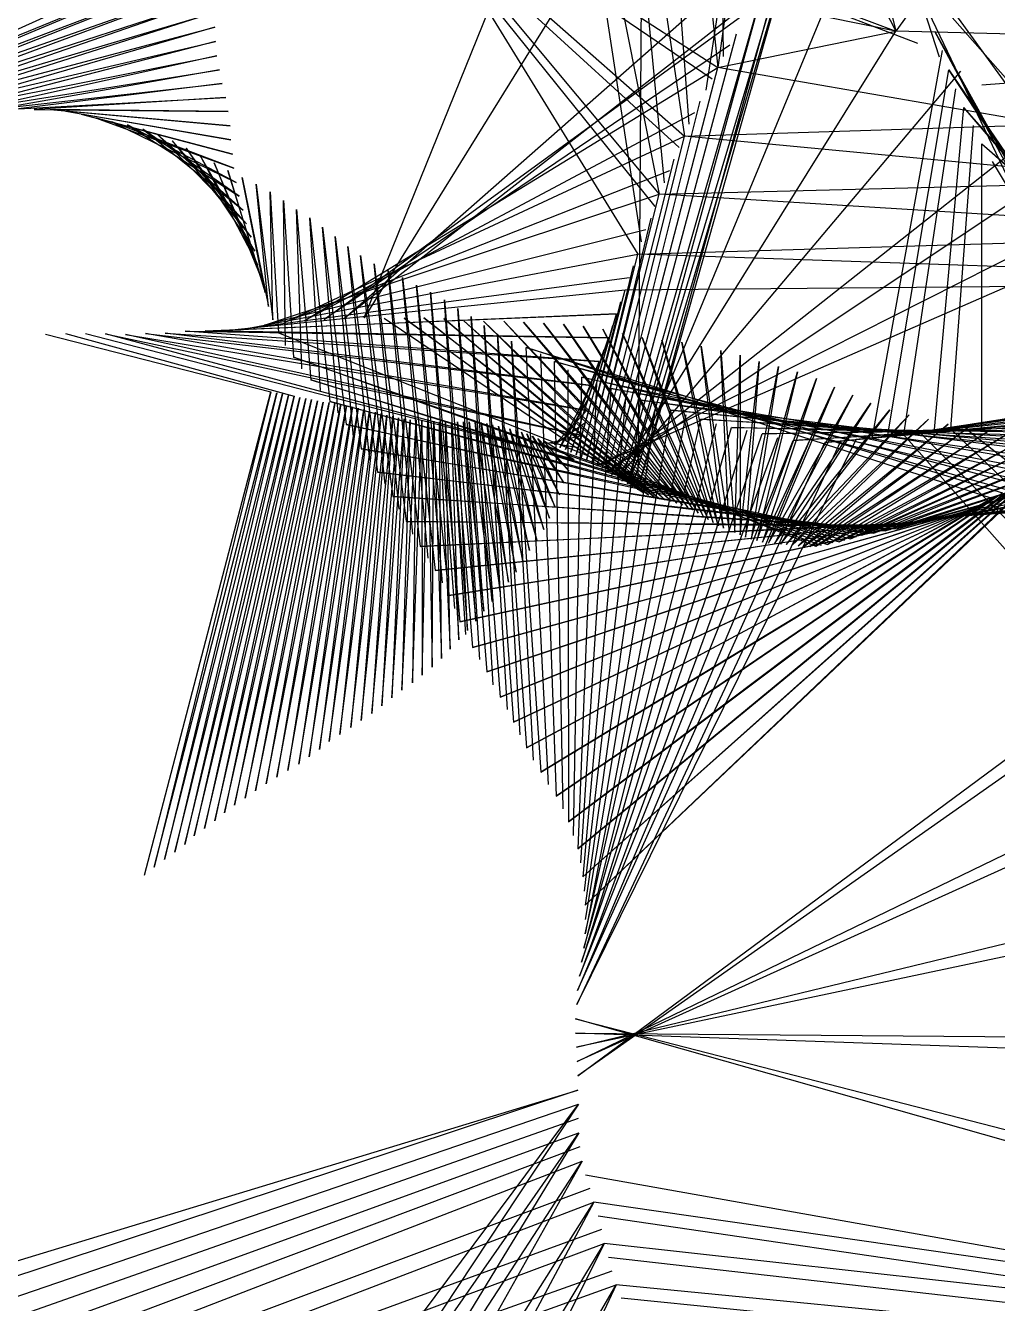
# Model space of a CAD drawing. Header units: metres. Extents: x -465 to 475, y -409 to 494.
# Drawn here: x -344.2 to -256.9, y -45.5 to 69.3 of the extents above; entities that cross this region are included whole.
import ezdxf

# ---------------------------------------------------------------- set-up
doc = ezdxf.new("R2010")
doc.units = ezdxf.units.M

msp = doc.modelspace()

# ---------------------------------------------------------------- linework, layer by layer
for p, q in [((-283.1, 63.48, -606.22), (-276, 110.31, -606.22)), ((-276, 110.31, -606.22), (-282.05, 65.51, -606.22)), ((-275.21, 106.74, -606.22), (-266.07, 68.77, -606.22)), ((-262.15, 66.46, -606.22), (-275.21, 106.74, -606.22)), ((-238.68, 107.08, -606.22), (-266.07, 68.77, -606.22)), ((-323.35, 104.15, -606.22), (-289.23, 48.77, -606.22)), ((-296.72, 101.28, -606.22), (-287.31, 54.13, -606.22)), ((-288.92, 49.87, -606.22), (-296.72, 101.28, -606.22)), ((-291.17, 100.58, -606.22), (-285.04, 59.36, -606.22)), ((-286.84, 55.17, -606.22), (-291.17, 100.58, -606.22)), ((-287.48, 100.09, -606.22), (-252.52, 60.39, -606.22)), ((-284.64, 60.43, -606.22), (-287.48, 100.09, -606.22)), ((-285.63, 99.88, -606.22), (-282.05, 65.51, -606.22)), ((-324.92, 99.28, -606.22), (-287.31, 54.13, -606.22)), ((-287.67, 53.05, -606.22), (-324.92, 99.28, -606.22)), ((-281.91, 99.58, -606.22), (-266.07, 68.77, -606.22)), ((-281.53, 66.52, -606.22), (-281.91, 99.58, -606.22)), ((-254.41, 61.66, -606.22), (-281.91, 99.58, -606.22)), ((-326.45, 95.76, -606.22), (-285.04, 59.36, -606.22)), ((-285.54, 58.33, -606.22), (-326.45, 95.76, -606.22)), ((-326.8, 94.52, -606.22), (-282.05, 65.51, -606.22)), ((-282.55, 64.48, -606.22), (-326.8, 94.52, -606.22)), ((-327.39, 92.03, -606.22), (-266.07, 68.77, -606.22)), ((-264.08, 67.66, -606.22), (-327.39, 92.03, -606.22)), ((-313.83, 43.03, -606.22), (-294, 92, -606.22)), ((-288.85, 87.52, -606.22), (-289.25, 27.59, -606.22)), ((-287.27, 85.88, -606.22), (-313.83, 43.03, -606.22)), ((-289.25, 27.59, -606.22), (-273.58, 85.04, -606.22)), ((-273.99, 81.65, -606.22), (-289.25, 27.59, -606.22)), ((-315.62, 42.99, -606.22), (-276.73, 77.2, -606.22)), ((-290.17, 28.12, -606.22), (-276.73, 77.2, -606.22)), ((-289.72, 27.85, -606.22), (-275.23, 77.26, -606.22)), ((-327.62, 76.79, -606.22), (-358.98, 62.61, -606.22)), ((-358.98, 62.61, -606.22), (-327.61, 75.51, -606.22)), ((-327.61, 75.51, -606.22), (-357.58, 62.82, -606.22)), ((-357.58, 62.82, -606.22), (-327.54, 74.23, -606.22)), ((-327.54, 74.23, -606.22), (-356.16, 62.91, -606.22)), ((-276.44, 74.07, -606.22), (-290.17, 28.12, -606.22)), ((-356.16, 62.91, -606.22), (-327.58, 72.95, -606.22)), ((-327.58, 72.95, -606.22), (-354.74, 62.86, -606.22)), ((-277.01, 73.08, -606.22), (-315.62, 42.99, -606.22)), ((-271.78, 72.5, -606.22), (-290.17, 28.12, -606.22)), ((-354.74, 62.86, -606.22), (-327.55, 71.67, -606.22)), ((-327.55, 71.67, -606.22), (-353.33, 62.72, -606.22)), ((-317.41, 42.9, -606.22), (-278.38, 71.26, -606.22)), ((-290.64, 28.38, -606.22), (-278.38, 71.26, -606.22)), ((-266.07, 68.77, -606.22), (-278.38, 71.26, -606.22)), ((-353.33, 62.72, -606.22), (-327.43, 70.4, -606.22)), ((-327.43, 70.4, -606.22), (-351.91, 62.62, -606.22)), ((-263.13, 70.48, -606.22), (-245.87, 34.37, -606.22)), ((-351.91, 62.62, -606.22), (-327.24, 69.13, -606.22)), ((-327.24, 69.13, -606.22), (-350.51, 62.41, -606.22)), ((-350.51, 62.41, -606.22), (-327.16, 67.85, -606.22)), ((-327.16, 67.85, -606.22), (-349.11, 62.19, -606.22)), ((-291.11, 28.62, -606.22), (-266.07, 68.77, -606.22)), ((-280.41, 68.51, -606.22), (-291.11, 28.62, -606.22)), ((-282.05, 65.51, -606.22), (-266.07, 68.77, -606.22)), ((-210.24, 67.38, -606.22), (-266.07, 68.77, -606.22)), ((-262.57, 68.74, -606.22), (-243.89, 35.15, -606.22)), ((-244.39, 34.96, -606.22), (-262.57, 68.74, -606.22)), ((-349.11, 62.19, -606.22), (-327.05, 66.58, -606.22)), ((-327.05, 66.58, -606.22), (-347.7, 61.98, -606.22)), ((-280.98, 67.52, -606.22), (-317.41, 42.9, -606.22)), ((-261.9, 67.04, -606.22), (-268.21, 32.2, -606.22)), ((-258.34, 63.97, -606.22), (-210.24, 67.38, -606.22)), ((-319.2, 42.76, -606.22), (-282.05, 65.51, -606.22)), ((-291.56, 28.9, -606.22), (-282.05, 65.51, -606.22)), ((-252.52, 60.39, -606.22), (-282.05, 65.51, -606.22)), ((-347.7, 61.98, -606.22), (-326.81, 65.32, -606.22)), ((-326.81, 65.32, -606.22), (-346.29, 61.87, -606.22)), ((-260.27, 65.18, -606.22), (-291.11, 28.62, -606.22)), ((-266.8, 32.36, -606.22), (-261.3, 65.32, -606.22)), ((-261.3, 65.32, -606.22), (-241.37, 36, -606.22)), ((-241.89, 35.86, -606.22), (-261.3, 65.32, -606.22)), ((-346.29, 61.87, -606.22), (-326.56, 64.07, -606.22)), ((-326.56, 64.07, -606.22), (-344.87, 61.81, -606.22)), ((-260.71, 63.59, -606.22), (-265.39, 32.56, -606.22)), ((-344.87, 61.81, -606.22), (-326.25, 62.82, -606.22)), ((-326.25, 62.82, -606.22), (-343.45, 61.74, -606.22)), ((-283.66, 62.49, -606.22), (-291.99, 29.21, -606.22)), ((-343.45, 61.74, -606.22), (-326.04, 61.56, -606.22)), ((-342.03, 61.74, -606.22), (-325.87, 60.29, -606.22)), ((-326.04, 61.56, -606.22), (-342.03, 61.74, -606.22)), ((-340.62, 61.6, -606.22), (-325.8, 59.01, -606.22)), ((-325.87, 60.29, -606.22), (-340.62, 61.6, -606.22)), ((-339.23, 61.33, -606.22), (-325.66, 57.74, -606.22)), ((-325.8, 59.01, -606.22), (-339.23, 61.33, -606.22)), ((-337.86, 60.96, -606.22), (-325.52, 56.47, -606.22)), ((-325.66, 57.74, -606.22), (-337.86, 60.96, -606.22)), ((-284.15, 61.46, -606.22), (-319.2, 42.76, -606.22)), ((-262.59, 33.01, -606.22), (-259.97, 61.92, -606.22)), ((-259.97, 61.92, -606.22), (-237.75, 36.84, -606.22)), ((-238.26, 36.71, -606.22), (-259.97, 61.92, -606.22)), ((-336.47, 60.64, -606.22), (-325.33, 55.2, -606.22)), ((-325.52, 56.47, -606.22), (-336.47, 60.64, -606.22)), ((-335.08, 60.37, -606.22), (-325.04, 53.96, -606.22)), ((-325.33, 55.2, -606.22), (-335.08, 60.37, -606.22)), ((-333.71, 59.98, -606.22), (-324.7, 52.72, -606.22)), ((-325.04, 53.96, -606.22), (-333.71, 59.98, -606.22)), ((-291.99, 29.21, -606.22), (-252.52, 60.39, -606.22)), ((-285.04, 59.36, -606.22), (-252.52, 60.39, -606.22)), ((-259.13, 60.3, -606.22), (-261.17, 33.07, -606.22)), ((-332.38, 59.49, -606.22), (-324.38, 51.48, -606.22)), ((-324.7, 52.72, -606.22), (-332.38, 59.49, -606.22)), ((-331.08, 58.93, -606.22), (-323.96, 50.27, -606.22)), ((-324.38, 51.48, -606.22), (-331.08, 58.93, -606.22)), ((-320.98, 42.61, -606.22), (-285.04, 59.36, -606.22)), ((-292.45, 29.49, -606.22), (-285.04, 59.36, -606.22)), ((-242.35, 55.3, -606.22), (-285.04, 59.36, -606.22)), ((-258.33, 58.66, -606.22), (-234.77, 37.96, -606.22)), ((-258.33, 33.06, -606.22), (-258.33, 58.66, -606.22)), ((-235.28, 37.82, -606.22), (-258.33, 58.66, -606.22)), ((-329.82, 58.28, -606.22), (-323.65, 49.03, -606.22)), ((-323.96, 50.27, -606.22), (-329.82, 58.28, -606.22)), ((-328.56, 57.63, -606.22), (-323.36, 47.78, -606.22)), ((-323.65, 49.03, -606.22), (-328.56, 57.63, -606.22)), ((-248.54, 58.19, -606.22), (-291.99, 29.21, -606.22)), ((-327.3, 56.97, -606.22), (-323.03, 46.55, -606.22)), ((-323.36, 47.78, -606.22), (-327.3, 56.97, -606.22)), ((-326.06, 56.27, -606.22), (-322.72, 45.31, -606.22)), ((-323.03, 46.55, -606.22), (-326.06, 56.27, -606.22)), ((-286.41, 56.23, -606.22), (-320.98, 42.61, -606.22)), ((-286, 57.29, -606.22), (-292.91, 29.75, -606.22)), ((-257.41, 57.08, -606.22), (-228.3, 8.42, -606.22)), ((-324.79, 55.63, -606.22), (-322.42, 44.06, -606.22)), ((-322.72, 45.31, -606.22), (-324.79, 55.63, -606.22)), ((-292.91, 29.75, -606.22), (-242.35, 55.3, -606.22)), ((-287.31, 54.13, -606.22), (-242.35, 55.3, -606.22)), ((-323.51, 55.03, -606.22), (-322.02, 42.85, -606.22)), ((-322.42, 44.06, -606.22), (-323.51, 55.03, -606.22)), ((-322.76, 42.39, -606.22), (-287.31, 54.13, -606.22)), ((-322.27, 54.34, -606.22), (-321.5, 41.68, -606.22)), ((-322.02, 42.85, -606.22), (-322.27, 54.34, -606.22)), ((-293.38, 30, -606.22), (-287.31, 54.13, -606.22)), ((-229.55, 50.56, -606.22), (-287.31, 54.13, -606.22)), ((-321.07, 53.57, -606.22), (-320.16, 39.5, -606.22)), ((-320.88, 40.56, -606.22), (-321.07, 53.57, -606.22)), ((-238.09, 53.7, -606.22), (-292.91, 29.75, -606.22)), ((-319.9, 52.77, -606.22), (-318.6, 37.47, -606.22)), ((-319.43, 38.45, -606.22), (-319.9, 52.77, -606.22)), ((-318.7, 52.02, -606.22), (-316.91, 35.54, -606.22)), ((-317.75, 36.51, -606.22), (-318.7, 52.02, -606.22)), ((-288.07, 51.98, -606.22), (-293.38, 30, -606.22)), ((-288.53, 50.94, -606.22), (-322.76, 42.39, -606.22)), ((-317.55, 51.19, -606.22), (-315.43, 33.46, -606.22)), ((-316.16, 34.51, -606.22), (-317.55, 51.19, -606.22)), ((-289.23, 48.77, -606.22), (-229.55, 50.56, -606.22)), ((-316.42, 50.33, -606.22), (-314.1, 31.27, -606.22)), ((-314.78, 32.36, -606.22), (-316.42, 50.33, -606.22)), ((-315.29, 49.46, -606.22), (-312.63, 29.17, -606.22)), ((-313.32, 30.25, -606.22), (-315.29, 49.46, -606.22)), ((-324.52, 42.05, -606.22), (-289.23, 48.77, -606.22)), ((-314.14, 48.64, -606.22), (-311.26, 27.01, -606.22)), ((-311.94, 28.1, -606.22), (-314.14, 48.64, -606.22)), ((-293.86, 30.24, -606.22), (-289.23, 48.77, -606.22)), ((-216.61, 46.26, -606.22), (-289.23, 48.77, -606.22)), ((-312.93, 47.9, -606.22), (-310.06, 24.75, -606.22)), ((-310.69, 25.87, -606.22), (-312.93, 47.9, -606.22)), ((-311.65, 47.28, -606.22), (-308.8, 22.52, -606.22)), ((-309.46, 23.62, -606.22), (-311.65, 47.28, -606.22)), ((-289.65, 47.71, -606.22), (-293.86, 30.24, -606.22)), ((-290, 46.62, -606.22), (-324.52, 42.05, -606.22)), ((-310.38, 46.65, -606.22), (-307.43, 20.36, -606.22)), ((-308.08, 21.46, -606.22), (-310.38, 46.65, -606.22)), ((-309.13, 45.96, -606.22), (-306.22, 18.11, -606.22)), ((-306.79, 19.25, -606.22), (-309.13, 45.96, -606.22)), ((-290.37, 45.55, -606.22), (-216.61, 46.26, -606.22)), ((-326.31, 41.89, -606.22), (-290.37, 45.55, -606.22)), ((-307.85, 45.35, -606.22), (-305.23, 15.75, -606.22)), ((-305.67, 16.95, -606.22), (-307.85, 45.35, -606.22)), ((-294.33, 30.49, -606.22), (-290.37, 45.55, -606.22)), ((-306.61, 44.67, -606.22), (-304.1, 13.45, -606.22)), ((-304.68, 14.59, -606.22), (-306.61, 44.67, -606.22)), ((-305.42, 43.89, -606.22), (-302.8, 11.25, -606.22)), ((-303.42, 12.37, -606.22), (-305.42, 43.89, -606.22)), ((-290.79, 44.48, -606.22), (-294.33, 30.49, -606.22)), ((-328.1, 41.87, -606.22), (-291.15, 43.4, -606.22)), ((-291.15, 43.4, -606.22), (-326.31, 41.89, -606.22)), ((-312.03, 43, -606.22), (-288.77, 27.36, -606.22)), ((-310.24, 43.02, -606.22), (-288.28, 27.14, -606.22)), ((-288.77, 27.36, -606.22), (-310.24, 43.02, -606.22)), ((-308.45, 43.05, -606.22), (-287.78, 26.96, -606.22)), ((-288.28, 27.14, -606.22), (-308.45, 43.05, -606.22)), ((-306.66, 42.99, -606.22), (-287.28, 26.79, -606.22)), ((-287.78, 26.96, -606.22), (-306.66, 42.99, -606.22)), ((-304.88, 42.77, -606.22), (-286.77, 26.66, -606.22)), ((-287.28, 26.79, -606.22), (-304.88, 42.77, -606.22)), ((-304.2, 43.17, -606.22), (-301.59, 8.99, -606.22)), ((-302.22, 10.1, -606.22), (-304.2, 43.17, -606.22)), ((-303.09, 42.73, -606.22), (-286.24, 26.55, -606.22)), ((-286.77, 26.66, -606.22), (-303.09, 42.73, -606.22)), ((-301.29, 42.73, -606.22), (-285.73, 26.41, -606.22)), ((-286.24, 26.55, -606.22), (-301.29, 42.73, -606.22)), ((-299.5, 42.65, -606.22), (-285.23, 26.22, -606.22)), ((-285.73, 26.41, -606.22), (-299.5, 42.65, -606.22)), ((-297.71, 42.56, -606.22), (-284.74, 26.02, -606.22)), ((-285.23, 26.22, -606.22), (-297.71, 42.56, -606.22)), ((-295.92, 42.46, -606.22), (-284.26, 25.79, -606.22)), ((-284.74, 26.02, -606.22), (-295.92, 42.46, -606.22)), ((-294.79, 30.75, -606.22), (-291.15, 43.4, -606.22)), ((-342.43, 41.56, -606.22), (-322.2, 36.4, -606.22)), ((-340.64, 41.64, -606.22), (-320.11, 36, -606.22)), ((-338.84, 41.62, -606.22), (-294.97, 30.31, -606.22)), ((-337.05, 41.6, -606.22), (-294.26, 32.48, -606.22)), ((-294.97, 30.31, -606.22), (-337.05, 41.6, -606.22)), ((-335.26, 41.54, -606.22), (-293.81, 34.71, -606.22)), ((-294.26, 32.48, -606.22), (-335.26, 41.54, -606.22)), ((-333.47, 41.63, -606.22), (-293.44, 36.96, -606.22)), ((-293.81, 34.71, -606.22), (-333.47, 41.63, -606.22)), ((-331.68, 41.67, -606.22), (-292.72, 39.12, -606.22)), ((-293.44, 36.96, -606.22), (-331.68, 41.67, -606.22)), ((-329.89, 41.83, -606.22), (-291.88, 41.24, -606.22)), ((-292.72, 39.12, -606.22), (-329.89, 41.83, -606.22)), ((-291.88, 41.24, -606.22), (-328.1, 41.87, -606.22)), ((-321.5, 41.68, -606.22), (-273.26, 22.55, -606.22)), ((-303.05, 42.34, -606.22), (-300.4, 6.73, -606.22)), ((-300.95, 7.88, -606.22), (-303.05, 42.34, -606.22)), ((-301.85, 41.58, -606.22), (-299.25, 4.44, -606.22)), ((-299.81, 5.59, -606.22), (-301.85, 41.58, -606.22)), ((-291.51, 42.32, -606.22), (-294.79, 30.75, -606.22)), ((-294.14, 42.29, -606.22), (-283.81, 25.51, -606.22)), ((-284.26, 25.79, -606.22), (-294.14, 42.29, -606.22)), ((-292.37, 42.01, -606.22), (-283.36, 25.22, -606.22)), ((-283.81, 25.51, -606.22), (-292.37, 42.01, -606.22)), ((-290.61, 41.64, -606.22), (-282.92, 24.92, -606.22)), ((-283.36, 25.22, -606.22), (-290.61, 41.64, -606.22)), ((-300.58, 40.94, -606.22), (-297.94, 2.24, -606.22)), ((-298.61, 3.33, -606.22), (-300.58, 40.94, -606.22)), ((-299.28, 40.38, -606.22), (-256.48, 27.33, -606.22)), ((-257.42, 26.83, -606.22), (-299.28, 40.38, -606.22)), ((-297.26, 1.15, -606.22), (-299.28, 40.38, -606.22)), ((-295.27, 30.99, -606.22), (-291.88, 41.24, -606.22)), ((-292.28, 40.17, -606.22), (-295.27, 30.99, -606.22)), ((-288.86, 41.26, -606.22), (-282.47, 24.65, -606.22)), ((-282.92, 24.92, -606.22), (-288.86, 41.26, -606.22)), ((-287.08, 41.04, -606.22), (-282.01, 24.37, -606.22)), ((-282.47, 24.65, -606.22), (-287.08, 41.04, -606.22)), ((-285.3, 40.86, -606.22), (-281.53, 24.14, -606.22)), ((-282.01, 24.37, -606.22), (-285.3, 40.86, -606.22)), ((-283.54, 40.5, -606.22), (-281.04, 23.95, -606.22)), ((-281.53, 24.14, -606.22), (-283.54, 40.5, -606.22)), ((-320.16, 39.5, -606.22), (-272.21, 22.7, -606.22)), ((-272.73, 22.61, -606.22), (-320.16, 39.5, -606.22)), ((-297.98, 39.8, -606.22), (-296.56, 0.08, -606.22)), ((-296.73, 39.13, -606.22), (-255.07, 28.08, -606.22)), ((-256, 27.56, -606.22), (-296.73, 39.13, -606.22)), ((-295.96, -1.05, -606.22), (-296.73, 39.13, -606.22)), ((-295.74, 31.22, -606.22), (-292.72, 39.12, -606.22)), ((-281.79, 40.11, -606.22), (-280.53, 23.77, -606.22)), ((-281.04, 23.95, -606.22), (-281.79, 40.11, -606.22)), ((-280.53, 23.77, -606.22), (-280.05, 39.68, -606.22)), ((-280.05, 39.68, -606.22), (-280.05, 23.56, -606.22)), ((-280.05, 23.56, -606.22), (-278.34, 39.13, -606.22)), ((-278.34, 39.13, -606.22), (-279.56, 23.35, -606.22)), ((-293.11, 38.05, -606.22), (-295.74, 31.22, -606.22)), ((-295.53, 38.37, -606.22), (-295.47, -2.23, -606.22)), ((-279.56, 23.35, -606.22), (-276.61, 38.68, -606.22)), ((-276.61, 38.68, -606.22), (-279.06, 23.18, -606.22)), ((-279.06, 23.18, -606.22), (-274.89, 38.19, -606.22)), ((-274.89, 38.19, -606.22), (-278.54, 23.05, -606.22)), ((-261.17, 33.07, -606.22), (-234.77, 37.96, -606.22)), ((-318.6, 37.47, -606.22), (-271.17, 22.92, -606.22)), ((-271.69, 22.83, -606.22), (-318.6, 37.47, -606.22)), ((-296.24, 31.41, -606.22), (-293.44, 36.96, -606.22)), ((-295.02, -3.43, -606.22), (-294.27, 37.72, -606.22)), ((-292.96, 37.17, -606.22), (-294.63, -4.65, -606.22)), ((-294.27, 37.72, -606.22), (-253.78, 29.01, -606.22)), ((-254.63, 28.37, -606.22), (-294.27, 37.72, -606.22)), ((-278.54, 23.05, -606.22), (-273.2, 37.59, -606.22)), ((-273.2, 37.59, -606.22), (-278.03, 22.91, -606.22)), ((-278.03, 22.91, -606.22), (-271.57, 36.82, -606.22)), ((-271.57, 36.82, -606.22), (-277.5, 22.82, -606.22)), ((-265.39, 32.56, -606.22), (-237.75, 36.84, -606.22)), ((-236.27, 37.43, -606.22), (-261.17, 33.07, -606.22)), ((-333.56, -7, -606.22), (-322.2, 36.4, -606.22)), ((-322.2, 36.4, -606.22), (-332.67, -6.29, -606.22)), ((-332.67, -6.29, -606.22), (-321.67, 36.31, -606.22)), ((-321.67, 36.31, -606.22), (-331.76, -5.6, -606.22)), ((-331.76, -5.6, -606.22), (-321.15, 36.21, -606.22)), ((-321.15, 36.21, -606.22), (-330.82, -4.95, -606.22)), ((-330.82, -4.95, -606.22), (-320.63, 36.11, -606.22)), ((-320.63, 36.11, -606.22), (-329.93, -4.24, -606.22)), ((-329.93, -4.24, -606.22), (-320.11, 36, -606.22)), ((-320.11, 36, -606.22), (-329.08, -3.48, -606.22)), ((-329.08, -3.48, -606.22), (-319.59, 35.88, -606.22)), ((-319.59, 35.88, -606.22), (-328.16, -2.81, -606.22)), ((-328.16, -2.81, -606.22), (-319.06, 35.8, -606.22)), ((-319.06, 35.8, -606.22), (-327.23, -2.14, -606.22)), ((-327.23, -2.14, -606.22), (-318.54, 35.71, -606.22)), ((-318.54, 35.71, -606.22), (-326.35, -1.42, -606.22)), ((-326.35, -1.42, -606.22), (-318.02, 35.58, -606.22)), ((-318.02, 35.58, -606.22), (-325.46, -0.72, -606.22)), ((-293.67, 35.84, -606.22), (-296.24, 31.41, -606.22)), ((-294.35, -5.9, -606.22), (-291.63, 36.69, -606.22)), ((-290.31, 36.16, -606.22), (-294.19, -7.17, -606.22)), ((-294.03, -8.44, -606.22), (-288.98, 35.65, -606.22)), ((-291.63, 36.69, -606.22), (-252.5, 29.96, -606.22)), ((-253.35, 29.33, -606.22), (-291.63, 36.69, -606.22)), ((-288.98, 35.65, -606.22), (-251.18, 30.86, -606.22)), ((-252.08, 30.29, -606.22), (-288.98, 35.65, -606.22)), ((-277.5, 22.82, -606.22), (-269.93, 36.11, -606.22)), ((-269.93, 36.11, -606.22), (-276.97, 22.75, -606.22)), ((-268.21, 32.2, -606.22), (-241.37, 36, -606.22)), ((-242.39, 35.69, -606.22), (-268.21, 32.2, -606.22)), ((-239.31, 36.49, -606.22), (-265.39, 32.56, -606.22)), ((-325.46, -0.72, -606.22), (-317.5, 35.48, -606.22)), ((-317.5, 35.48, -606.22), (-324.5, -0.09, -606.22)), ((-324.5, -0.09, -606.22), (-316.97, 35.43, -606.22)), ((-316.97, 35.43, -606.22), (-323.57, 0.57, -606.22)), ((-323.57, 0.57, -606.22), (-316.44, 35.36, -606.22)), ((-316.44, 35.36, -606.22), (-322.63, 1.21, -606.22)), ((-322.63, 1.21, -606.22), (-315.92, 35.29, -606.22)), ((-315.92, 35.29, -606.22), (-321.65, 1.8, -606.22)), ((-321.65, 1.8, -606.22), (-315.4, 35.16, -606.22)), ((-315.4, 35.16, -606.22), (-320.68, 2.39, -606.22)), ((-320.68, 2.39, -606.22), (-314.88, 35.04, -606.22)), ((-314.88, 35.04, -606.22), (-319.68, 2.95, -606.22)), ((-319.68, 2.95, -606.22), (-314.36, 34.94, -606.22)), ((-314.36, 34.94, -606.22), (-318.75, 3.61, -606.22)), ((-318.75, 3.61, -606.22), (-313.85, 34.8, -606.22)), ((-313.85, 34.8, -606.22), (-317.84, 4.29, -606.22)), ((-317.84, 4.29, -606.22), (-313.33, 34.68, -606.22)), ((-313.33, 34.68, -606.22), (-316.95, 5, -606.22)), ((-316.95, 5, -606.22), (-312.81, 34.56, -606.22)), ((-316.91, 35.54, -606.22), (-270.14, 23.2, -606.22)), ((-270.66, 23.06, -606.22), (-316.91, 35.54, -606.22)), ((-312.81, 34.56, -606.22), (-316, 5.64, -606.22)), ((-316, 5.64, -606.22), (-312.29, 34.44, -606.22)), ((-312.29, 34.44, -606.22), (-315.03, 6.24, -606.22)), ((-296.72, 31.64, -606.22), (-293.81, 34.71, -606.22)), ((-287.65, 35.15, -606.22), (-293.96, -9.71, -606.22)), ((-293.94, -10.99, -606.22), (-286.29, 34.75, -606.22)), ((-286.29, 34.75, -606.22), (-250.28, 31.43, -606.22)), ((-250.73, 31.14, -606.22), (-286.29, 34.75, -606.22)), ((-276.97, 22.75, -606.22), (-268.3, 35.38, -606.22)), ((-268.3, 35.38, -606.22), (-276.44, 22.73, -606.22)), ((-276.44, 22.73, -606.22), (-266.6, 34.78, -606.22)), ((-266.6, 34.78, -606.22), (-275.91, 22.69, -606.22)), ((-269.62, 32.11, -606.22), (-243.89, 35.15, -606.22)), ((-244.88, 34.76, -606.22), (-269.62, 32.11, -606.22)), ((-315.43, 33.46, -606.22), (-269.12, 23.51, -606.22)), ((-269.63, 23.35, -606.22), (-315.43, 33.46, -606.22)), ((-315.03, 6.24, -606.22), (-311.78, 34.31, -606.22)), ((-311.78, 34.31, -606.22), (-314.08, 6.87, -606.22)), ((-314.08, 6.87, -606.22), (-311.26, 34.2, -606.22)), ((-311.26, 34.2, -606.22), (-313.14, 7.52, -606.22)), ((-313.14, 7.52, -606.22), (-310.74, 34.07, -606.22)), ((-310.74, 34.07, -606.22), (-312.23, 8.21, -606.22)), ((-312.23, 8.21, -606.22), (-310.22, 33.96, -606.22)), ((-310.22, 33.96, -606.22), (-311.34, 8.92, -606.22)), ((-311.34, 8.92, -606.22), (-309.69, 33.89, -606.22)), ((-309.69, 33.89, -606.22), (-310.44, 9.61, -606.22)), ((-310.44, 9.61, -606.22), (-309.16, 33.84, -606.22)), ((-309.16, 33.84, -606.22), (-309.49, 10.25, -606.22)), ((-309.49, 10.25, -606.22), (-308.63, 33.83, -606.22)), ((-308.63, 33.83, -606.22), (-308.6, 10.96, -606.22)), ((-308.6, 10.96, -606.22), (-308.1, 33.81, -606.22)), ((-308.1, 33.81, -606.22), (-307.72, 11.68, -606.22)), ((-307.72, 11.68, -606.22), (-307.57, 33.77, -606.22)), ((-307.57, 33.77, -606.22), (-306.88, 12.46, -606.22)), ((-307.04, 33.7, -606.22), (-306.1, 13.28, -606.22)), ((-306.88, 12.46, -606.22), (-307.04, 33.7, -606.22)), ((-306.51, 33.66, -606.22), (-305.33, 14.13, -606.22)), ((-306.1, 13.28, -606.22), (-306.51, 33.66, -606.22)), ((-305.98, 33.65, -606.22), (-304.55, 14.96, -606.22)), ((-305.33, 14.13, -606.22), (-305.98, 33.65, -606.22)), ((-305.45, 33.69, -606.22), (-303.78, 15.8, -606.22)), ((-304.55, 14.96, -606.22), (-305.45, 33.69, -606.22)), ((-304.91, 33.71, -606.22), (-303.06, 16.69, -606.22)), ((-303.78, 15.8, -606.22), (-304.91, 33.71, -606.22)), ((-304.38, 33.7, -606.22), (-302.32, 17.56, -606.22)), ((-303.06, 16.69, -606.22), (-304.38, 33.7, -606.22)), ((-303.85, 33.68, -606.22), (-301.61, 18.45, -606.22)), ((-302.32, 17.56, -606.22), (-303.85, 33.68, -606.22)), ((-303.32, 33.64, -606.22), (-300.85, 19.29, -606.22)), ((-301.61, 18.45, -606.22), (-303.32, 33.64, -606.22)), ((-302.8, 33.55, -606.22), (-300.17, 20.21, -606.22)), ((-300.85, 19.29, -606.22), (-302.8, 33.55, -606.22)), ((-302.28, 33.42, -606.22), (-299.56, 21.18, -606.22)), ((-300.17, 20.21, -606.22), (-302.28, 33.42, -606.22)), ((-301.76, 33.32, -606.22), (-298.96, 22.15, -606.22)), ((-299.56, 21.18, -606.22), (-301.76, 33.32, -606.22)), ((-293.99, 33.58, -606.22), (-296.72, 31.64, -606.22)), ((-282.21, 33.53, -606.22), (-294.09, -13.55, -606.22)), ((-284.94, 34.32, -606.22), (-293.98, -12.27, -606.22)), ((-293.98, -12.27, -606.22), (-283.57, 33.94, -606.22)), ((-283.57, 33.94, -606.22), (-249.4, 32.03, -606.22)), ((-249.84, 31.73, -606.22), (-283.57, 33.94, -606.22)), ((-278.06, 32.62, -606.22), (-247.72, 33.33, -606.22)), ((-275.91, 22.69, -606.22), (-264.87, 34.34, -606.22)), ((-264.87, 34.34, -606.22), (-275.38, 22.63, -606.22)), ((-275.38, 22.63, -606.22), (-263.12, 33.93, -606.22)), ((-275.28, 32.04, -606.22), (-246.83, 33.91, -606.22)), ((-247.29, 33.64, -606.22), (-275.28, 32.04, -606.22)), ((-263.12, 33.93, -606.22), (-274.85, 22.57, -606.22)), ((-274.85, 22.57, -606.22), (-261.38, 33.5, -606.22)), ((-261.38, 33.5, -606.22), (-274.33, 22.51, -606.22)), ((-272.45, 31.86, -606.22), (-245.87, 34.37, -606.22)), ((-246.36, 34.15, -606.22), (-272.45, 31.86, -606.22)), ((-301.24, 33.2, -606.22), (-298.31, 23.08, -606.22)), ((-298.96, 22.15, -606.22), (-301.24, 33.2, -606.22)), ((-300.73, 33.06, -606.22), (-297.69, 24.04, -606.22)), ((-298.31, 23.08, -606.22), (-300.73, 33.06, -606.22)), ((-300.21, 32.94, -606.22), (-297.16, 25.05, -606.22)), ((-297.69, 24.04, -606.22), (-300.21, 32.94, -606.22)), ((-299.7, 32.78, -606.22), (-296.69, 26.09, -606.22)), ((-297.16, 25.05, -606.22), (-299.7, 32.78, -606.22)), ((-299.2, 32.61, -606.22), (-296.29, 27.16, -606.22)), ((-296.69, 26.09, -606.22), (-299.2, 32.61, -606.22)), ((-298.71, 32.4, -606.22), (-295.9, 28.23, -606.22)), ((-296.29, 27.16, -606.22), (-298.71, 32.4, -606.22)), ((-298.21, 32.21, -606.22), (-295.41, 29.26, -606.22)), ((-295.9, 28.23, -606.22), (-298.21, 32.21, -606.22)), ((-297.22, 31.83, -606.22), (-294.26, 32.48, -606.22)), ((-276.68, 32.27, -606.22), (-294.49, -16.08, -606.22)), ((-279.44, 32.93, -606.22), (-294.3, -14.81, -606.22)), ((-294.3, -14.81, -606.22), (-278.06, 32.62, -606.22)), ((-294.09, -13.55, -606.22), (-280.84, 33.18, -606.22)), ((-280.84, 33.18, -606.22), (-248.59, 32.71, -606.22)), ((-248.98, 32.35, -606.22), (-280.84, 33.18, -606.22)), ((-248.17, 33.04, -606.22), (-278.06, 32.62, -606.22)), ((-274.33, 22.51, -606.22), (-259.63, 33.13, -606.22)), ((-259.63, 33.13, -606.22), (-273.79, 22.51, -606.22)), ((-273.79, 22.51, -606.22), (-257.87, 32.79, -606.22)), ((-257.87, 32.79, -606.22), (-273.26, 22.55, -606.22)), ((-273.26, 22.55, -606.22), (-256.08, 32.59, -606.22)), ((-256.08, 32.59, -606.22), (-272.21, 22.7, -606.22)), ((-272.21, 22.7, -606.22), (-254.32, 32.26, -606.22)), ((-254.32, 32.26, -606.22), (-271.17, 22.92, -606.22)), ((-224.29, -13.83, -606.22), (-265.39, 32.56, -606.22)), ((-264, 32.82, -606.22), (-225.63, -5.71, -606.22)), ((-226.91, 0.32, -606.22), (-261.17, 33.07, -606.22)), ((-259.75, 33.06, -606.22), (-228.3, 8.42, -606.22)), ((-314.1, 31.27, -606.22), (-268.08, 23.71, -606.22)), ((-268.61, 23.63, -606.22), (-314.1, 31.27, -606.22)), ((-297.71, 32.03, -606.22), (-294.97, 30.31, -606.22)), ((-295.41, 29.26, -606.22), (-297.71, 32.03, -606.22)), ((-294.57, 31.38, -606.22), (-297.22, 31.83, -606.22)), ((-294.71, -18.63, -606.22), (-269.62, 32.11, -606.22)), ((-271.03, 31.93, -606.22), (-294.71, -18.63, -606.22)), ((-273.87, 31.89, -606.22), (-294.66, -17.35, -606.22)), ((-294.66, -17.35, -606.22), (-272.45, 31.86, -606.22)), ((-294.49, -16.08, -606.22), (-275.28, 32.04, -606.22)), ((-271.17, 22.92, -606.22), (-252.55, 32, -606.22)), ((-252.55, 32, -606.22), (-270.14, 23.2, -606.22)), ((-270.14, 23.2, -606.22), (-250.77, 31.78, -606.22)), ((-250.77, 31.78, -606.22), (-269.12, 23.51, -606.22)), ((-269.12, 23.51, -606.22), (-248.99, 31.55, -606.22)), ((-248.99, 31.55, -606.22), (-268.08, 23.71, -606.22)), ((-268.08, 23.71, -606.22), (-247.24, 31.18, -606.22)), ((-247.24, 31.18, -606.22), (-267.03, 23.9, -606.22)), ((-294.19, -7.17, -606.22), (-252.5, 29.96, -606.22)), ((-293.96, -9.71, -606.22), (-251.18, 30.86, -606.22)), ((-251.63, 30.58, -606.22), (-293.96, -9.71, -606.22)), ((-267.03, 23.9, -606.22), (-245.51, 30.72, -606.22)), ((-245.51, 30.72, -606.22), (-265.99, 24.1, -606.22)), ((-265.99, 24.1, -606.22), (-243.76, 30.33, -606.22)), ((-243.76, 30.33, -606.22), (-264.97, 24.41, -606.22)), ((-312.63, 29.17, -606.22), (-267.03, 23.9, -606.22)), ((-267.56, 23.81, -606.22), (-312.63, 29.17, -606.22)), ((-294.63, -4.65, -606.22), (-253.78, 29.01, -606.22)), ((-254.21, 28.7, -606.22), (-294.63, -4.65, -606.22)), ((-252.93, 29.66, -606.22), (-294.19, -7.17, -606.22)), ((-264.97, 24.41, -606.22), (-242.04, 29.82, -606.22)), ((-240.28, 29.45, -606.22), (-263.94, 24.69, -606.22)), ((-263.94, 24.69, -606.22), (-238.51, 29.21, -606.22)), ((-236.74, 28.9, -606.22), (-262.9, 24.91, -606.22)), ((-295.47, -2.23, -606.22), (-255.07, 28.08, -606.22)), ((-255.54, 27.82, -606.22), (-295.47, -2.23, -606.22)), ((-262.9, 24.91, -606.22), (-233.18, 28.5, -606.22)), ((-231.42, 28.15, -606.22), (-261.86, 25.14, -606.22)), ((-311.26, 27.01, -606.22), (-265.99, 24.1, -606.22)), ((-266.51, 23.99, -606.22), (-311.26, 27.01, -606.22)), ((-299.25, 4.44, -606.22), (-257.89, 26.58, -606.22)), ((-297.94, 2.24, -606.22), (-257.42, 26.83, -606.22)), ((-257.89, 26.58, -606.22), (-297.94, 2.24, -606.22)), ((-296.56, 0.08, -606.22), (-256.48, 27.33, -606.22)), ((-256.94, 27.06, -606.22), (-296.56, 0.08, -606.22)), ((-261.86, 25.14, -606.22), (-227.91, 27.43, -606.22)), ((-226.13, 27.25, -606.22), (-260.82, 25.35, -606.22)), ((-260.82, 25.35, -606.22), (-222.56, 26.96, -606.22)), ((-305.23, 15.75, -606.22), (-260.82, 25.35, -606.22)), ((-304.1, 13.45, -606.22), (-259.82, 25.69, -606.22)), ((-260.31, 25.51, -606.22), (-304.1, 13.45, -606.22)), ((-302.8, 11.25, -606.22), (-259.31, 25.86, -606.22)), ((-259.82, 25.69, -606.22), (-302.8, 11.25, -606.22)), ((-301.59, 8.99, -606.22), (-258.82, 26.06, -606.22)), ((-259.31, 25.86, -606.22), (-301.59, 8.99, -606.22)), ((-300.4, 6.73, -606.22), (-258.35, 26.31, -606.22)), ((-258.82, 26.06, -606.22), (-300.4, 6.73, -606.22)), ((-258.35, 26.31, -606.22), (-299.25, 4.44, -606.22)), ((-310.06, 24.75, -606.22), (-264.97, 24.41, -606.22)), ((-265.48, 24.26, -606.22), (-310.06, 24.75, -606.22)), ((-308.8, 22.52, -606.22), (-263.94, 24.69, -606.22)), ((-264.46, 24.56, -606.22), (-308.8, 22.52, -606.22)), ((-307.43, 20.36, -606.22), (-262.9, 24.91, -606.22)), ((-263.43, 24.81, -606.22), (-307.43, 20.36, -606.22)), ((-306.22, 18.11, -606.22), (-261.86, 25.14, -606.22)), ((-262.38, 25.01, -606.22), (-306.22, 18.11, -606.22)), ((-261.34, 25.24, -606.22), (-305.23, 15.75, -606.22)), ((-294.64, -25.02, -606.22), (-230.12, 22.68, -606.22)), ((-229.66, 20.67, -606.22), (-294.64, -25.02, -606.22)), ((-294.68, -23.74, -606.22), (-228.3, 8.42, -606.22)), ((-228.12, 6.37, -606.22), (-294.68, -23.74, -606.22)), ((-294.74, -22.46, -606.22), (-225.63, -5.71, -606.22)), ((-225.34, -7.75, -606.22), (-294.74, -22.46, -606.22)), ((-294.83, -19.9, -606.22), (-217.84, -39.73, -606.22)), ((-217.76, -41.78, -606.22), (-294.83, -19.9, -606.22)), ((-294.84, -21.18, -606.22), (-222.29, -21.81, -606.22)), ((-221.64, -23.76, -606.22), (-294.84, -21.18, -606.22)), ((-368.24, -48.7, -606.22), (-294.64, -26.3, -606.22)), ((-294.64, -26.3, -606.22), (-366.45, -50.1, -606.22)), ((-364.75, -51.61, -606.22), (-294.58, -27.58, -606.22)), ((-332.74, -78.71, -606.22), (-294.58, -27.58, -606.22)), ((-294.58, -27.58, -606.22), (-328.74, -79.13, -606.22)), ((-294.59, -28.86, -606.22), (-362.92, -52.96, -606.22)), ((-361.1, -54.32, -606.22), (-294.53, -30.13, -606.22)), ((-328.74, -79.13, -606.22), (-294.53, -30.13, -606.22)), ((-294.53, -30.13, -606.22), (-324.74, -79.56, -606.22)), ((-294.45, -31.41, -606.22), (-359.37, -55.78, -606.22)), ((-357.54, -57.13, -606.22), (-294.25, -32.68, -606.22)), ((-324.74, -79.56, -606.22), (-294.25, -32.68, -606.22)), ((-294.25, -32.68, -606.22), (-320.73, -79.81, -606.22)), ((-293.94, -33.92, -606.22), (-224.29, -46.3, -606.22)), ((-293.56, -35.14, -606.22), (-355.65, -58.39, -606.22)), ((-353.65, -59.47, -606.22), (-293.19, -36.37, -606.22)), ((-320.73, -79.81, -606.22), (-293.19, -36.37, -606.22)), ((-293.19, -36.37, -606.22), (-316.75, -80.37, -606.22)), ((-224.29, -46.3, -606.22), (-293.19, -36.37, -606.22)), ((-292.81, -37.59, -606.22), (-225.75, -47.44, -606.22)), ((-292.5, -38.83, -606.22), (-351.58, -60.39, -606.22)), ((-349.53, -61.38, -606.22), (-292.25, -40.09, -606.22)), ((-316.75, -80.37, -606.22), (-292.25, -40.09, -606.22)), ((-292.25, -40.09, -606.22), (-312.8, -81.12, -606.22)), ((-225.75, -47.44, -606.22), (-292.25, -40.09, -606.22)), ((-291.88, -41.31, -606.22), (-227.16, -48.62, -606.22)), ((-291.58, -42.56, -606.22), (-347.53, -62.46, -606.22)), ((-345.45, -63.37, -606.22), (-291.2, -43.78, -606.22)), ((-312.8, -81.12, -606.22), (-291.2, -43.78, -606.22)), ((-291.2, -43.78, -606.22), (-308.89, -82.03, -606.22)), ((-228.48, -49.9, -606.22), (-291.2, -43.78, -606.22)), ((-290.74, -44.97, -606.22), (-229.93, -51.05, -606.22))]:
    msp.add_line(p, q)

doc.saveas('drawing.dxf')
